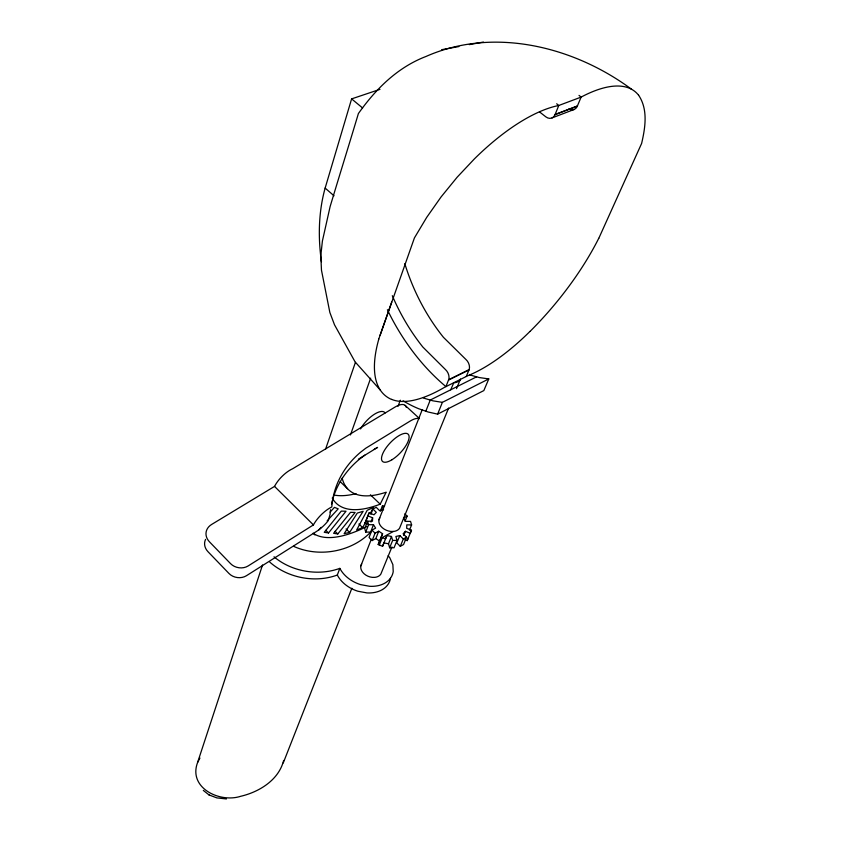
<?xml version="1.0" encoding="UTF-8"?>
<svg xmlns="http://www.w3.org/2000/svg" width="841" height="841" viewBox="0 0 841 841"><rect width="100%" height="100%" fill="white"/><g stroke="black" fill="none" stroke-linecap="round" stroke-linejoin="round"><path stroke-width="1.26" d="M367.37 524.227L364.994 523.239L367.843 515.848L372.626 517.814L372.468 521.199L367.58 521.168L364.731 528.568L365.73 532.09L370.608 532.101L373.488 524.721L368.6 524.7L365.73 532.09M262.539 564.963L197.603 762.461C187.974 787.828 219.617 803.134 240.621 796.311C259.175 792.012 278.834 779.985 283.638 760.453M321.462 261.73A165.078 112.757 67.4 0 1 325.141 188.09L351.612 98.881L379.985 89.346M387.396 309.74A183.096 130.723 68 0 0 445.93 386.608L448.842 379.217A7.79 5.214 64.2 0 0 445.467 369.567L422.834 347.039A166.003 118.444 68 0 1 392.305 295.696M380.1 335.265L391.717 302.056M466.324 376.453L469.289 369.094A7.716 5.246 64.2 0 0 465.977 359.538L443.438 337.315A164.153 118.917 68.2 0 1 404.815 263.643M325.583 449.126L355.417 362.366M378.734 339.133L414.424 237.908L426.713 217.367L441.094 196.92L457.147 177.22L474.377 158.917A145.419 59.585 -50.5 0 1 558.792 105.482L581.11 97.104A142.528 56.294 -51 0 1 638.582 95.222M350.455 434.934L370.66 378.156M398.014 406.329L400.327 400.211M269.73 562.061C287.611 577.935 314.902 583.307 337.315 575.034L339.848 568.358A28.92 20.941 21.7 0 0 360.505 584.6L369.609 586.293A28.92 20.941 21.7 0 0 393.22 571.628L392.873 564.626L389.709 557.594L388.1 555.785M384.568 505.956L382.392 505.946L383.538 509.783L379.585 510.645L376.19 507.291L372.91 509.005L376.316 512.358L373.94 514.797L369.157 512.831L364.994 523.239M370.87 514.282L372.91 509.005M370.986 522.04L372.626 517.814M373.488 524.721L375.622 528.137L371.953 530.093L369.062 537.473L372.153 540.553L375.811 538.587L378.723 531.218L382.592 533.741L378.198 544.516L382.539 546.303L383.98 542.887L388.489 543.812L389.656 547.764L394.051 547.775L397.057 540.427L395.88 536.474L399.853 535.57L403.323 538.986L400.284 546.324L396.836 542.908L399.853 535.57M380.332 511.212L382.392 505.946M283.249 762.955L351.874 588.248M360.873 565.835L371.333 539.239M378.976 519.77L422.203 409.756M372.153 540.553L375.054 533.173L378.723 531.218M425.83 411.196L430.245 400.053L476.626 376.821M378.198 544.516L382.592 533.741M379.312 544.979L382.245 537.609L393.325 531.449M539.502 111.895L545.851 116.857A9.125 6.844 73.9 0 0 554.755 115.343L558.771 105.514A183.096 130.723 68 0 0 556.679 103.769M382.539 546.303L386.934 535.528L391.475 536.463L392.642 540.416L389.656 547.764M437.625 414.14L442.377 402.355L488.789 378.923L483.838 390.581L437.625 414.14L428.153 412.006L418.671 408.715A134.718 90.744 67.2 0 1 403.081 400.789M388.489 543.812L391.475 536.463M391.948 546.913L380.847 574.088A10.891 7.895 21.9 0 1 374.96 577.347L372.279 577.357A10.891 7.895 21.9 0 1 362.671 572.269A10.891 7.895 21.9 0 1 361.693 563.943M448.621 408.053L399.559 528.232A11.217 7.905 21.8 0 1 393.556 531.449L390.792 531.438A11.217 7.905 21.8 0 1 380.889 526.245A11.217 7.905 21.8 0 1 379.796 517.867M456.526 388.658L460.437 379.091M404.815 539.638L407.202 540.616L408.442 537.567M404.815 513.84L407.139 516.101L403.554 518.003L405.719 521.378L410.534 521.409L411.617 524.91L406.792 524.879L406.697 528.274L411.491 530.24L410.25 533.289L405.446 531.312L403.112 533.804L406.581 537.22L403.543 544.548L400.284 546.324M450.681 389.814L453.762 382.823A12.279 7.842 21.3 0 0 460.143 379.775L460.269 379.47M404.984 521.346L407.139 516.101M568.968 108.962A9.02 6.854 74.4 0 0 577.031 106.849L581.11 97.104A181.057 131.238 68.2 0 0 579.018 95.38M403.722 535.507L405.446 531.312M409.441 530.145L411.617 524.91M407.202 540.616L411.491 530.24M386.934 535.528L385.493 538.955L381.141 537.157M367.843 515.848L369.157 512.831M598.792 238.318L641.62 143.443C645.278 127.695 648.232 109.467 638.603 95.191M332.237 498.03A141.803 54.003 -47.7 0 0 380.185 504.169L386.177 492.206A136.442 51.953 -47.8 0 1 342.161 478.161M197.603 762.461L199.948 758.035M370.503 513.042L373.52 507.438L367.191 510.287L356.679 529.925L362.671 527.622L366.287 520.894M349.604 532.416L363.144 511.296L357.309 513.063L344.158 533.657L349.604 532.416L346.072 528.957M328.516 532.963L346.019 511.233L341.288 511.097L324.237 532.311L328.516 532.963L325.835 530.314M337.788 533.961L355.144 512.453L350.508 512.337L333.604 533.31L337.788 533.961L335.117 531.333M370.545 532.269C351.307 552.064 318.718 557.783 293.635 546.335M330.093 512.116L334.434 507.386L338.219 508.816L327.149 520.852M318.634 530.124L321.188 527.339M364.763 455.139L358.96 459.617A126.991 98.439 18.2 0 0 332.721 499.386M419.312 418.681A20.363 7.737 -47.1 0 0 410.082 421.12L365.782 448.211L360.81 452.038A127.716 98.649 18.2 0 0 331.806 506.965A19.7 7.485 -45.5 0 0 313.43 524.91L248.127 565.961A12.447 10.018 9.5 0 1 230.623 563.701L209.493 541.856A15.537 12.394 8.5 0 1 211.638 524.448L274.534 486.403A19.438 7.958 -45.5 0 1 292.679 468.731L394.913 407.139A20.258 7.916 -47.1 0 1 406.192 407.202M358.361 459.207L377.598 447.391L374.287 449.22M403.323 538.986L406.581 537.22M448.652 379.785L469.099 369.662M448.589 379.985L469.036 369.861M631.507 89.22C573.961 46.56 493.635 26.502 426.009 56.463C397.425 67.396 375.769 89.02 358.392 113.556C349.099 144.61 339.417 175.548 330.114 206.602L322.408 240.989L320.81 255.601L321.472 270.182L329.851 312.474L334.508 324.805L355.06 361.819L380.321 390.108M552.064 117.908L574.319 109.404M555.197 114.418L577.483 105.924M555.081 114.66L577.368 106.166M339.848 568.358C318.224 576.243 291.68 571.743 274.029 556.805M441.651 49.703L458.902 46.549M469.362 44.615L483.396 42.05M392.642 540.416L397.057 540.427M226.429 798.95L216.841 797.888L209.01 794.924L203.312 790.403M488.789 378.923L479.286 377.556L469.741 374.928M442.377 402.355L432.894 400.831L423.359 398.024M209.01 794.924L209.651 795.165M375.811 538.587L379.648 541.11M351.612 98.881L362.597 107.974M325.141 188.09L333.993 195.774M405.11 405.362L419.26 418.345M370.397 494.771L380.185 504.169M340.174 481.609L347.564 488.747M358.918 523.964L362.671 527.622M274.534 486.403L313.43 524.91M313.125 533.183L314.87 534.918M371.953 530.093L375.054 533.173M367.58 521.168L368.6 524.7M390.487 578.23A28.794 20.93 21.7 0 1 366.928 592.916L357.867 591.223A28.794 20.93 21.7 0 1 337.315 575.034M360.568 428.921A18.565 7.369 -46.9 0 1 374.024 414.487A18.565 7.369 -46.9 0 1 385.083 412.952M391.528 399.433A157.183 62.549 -49.7 0 1 378.807 339.102M391.601 399.349A127.39 50.744 -49.2 0 0 444.321 387.438L467.901 375.675A125.13 48.368 -49.7 0 0 529.935 331.459M598.739 238.329A155.89 61.162 -49.9 0 1 529.956 331.491M330.566 509.741A126.991 98.439 18.2 0 0 330.061 514.461L328.179 520.779A20.436 7.832 -45.4 0 1 316.321 531.565L246.381 575.749A12.352 9.987 9.5 0 1 229.015 573.52L208.053 551.77A15.411 12.352 8.5 0 1 205.572 539.375M331.596 503.938A126.991 98.439 18.2 0 1 332.416 500.511M366.739 526.561A138.292 52.678 -47.1 0 1 313.935 533.814M356.037 493.635A141.067 55.264 -47.7 0 1 333.53 494.95M391.969 459.743A18.712 7.106 -46.8 0 0 408.568 434.723A18.712 7.106 -46.8 0 0 385.357 448.915A18.712 7.106 -46.8 0 0 391.969 459.743"/></g></svg>
